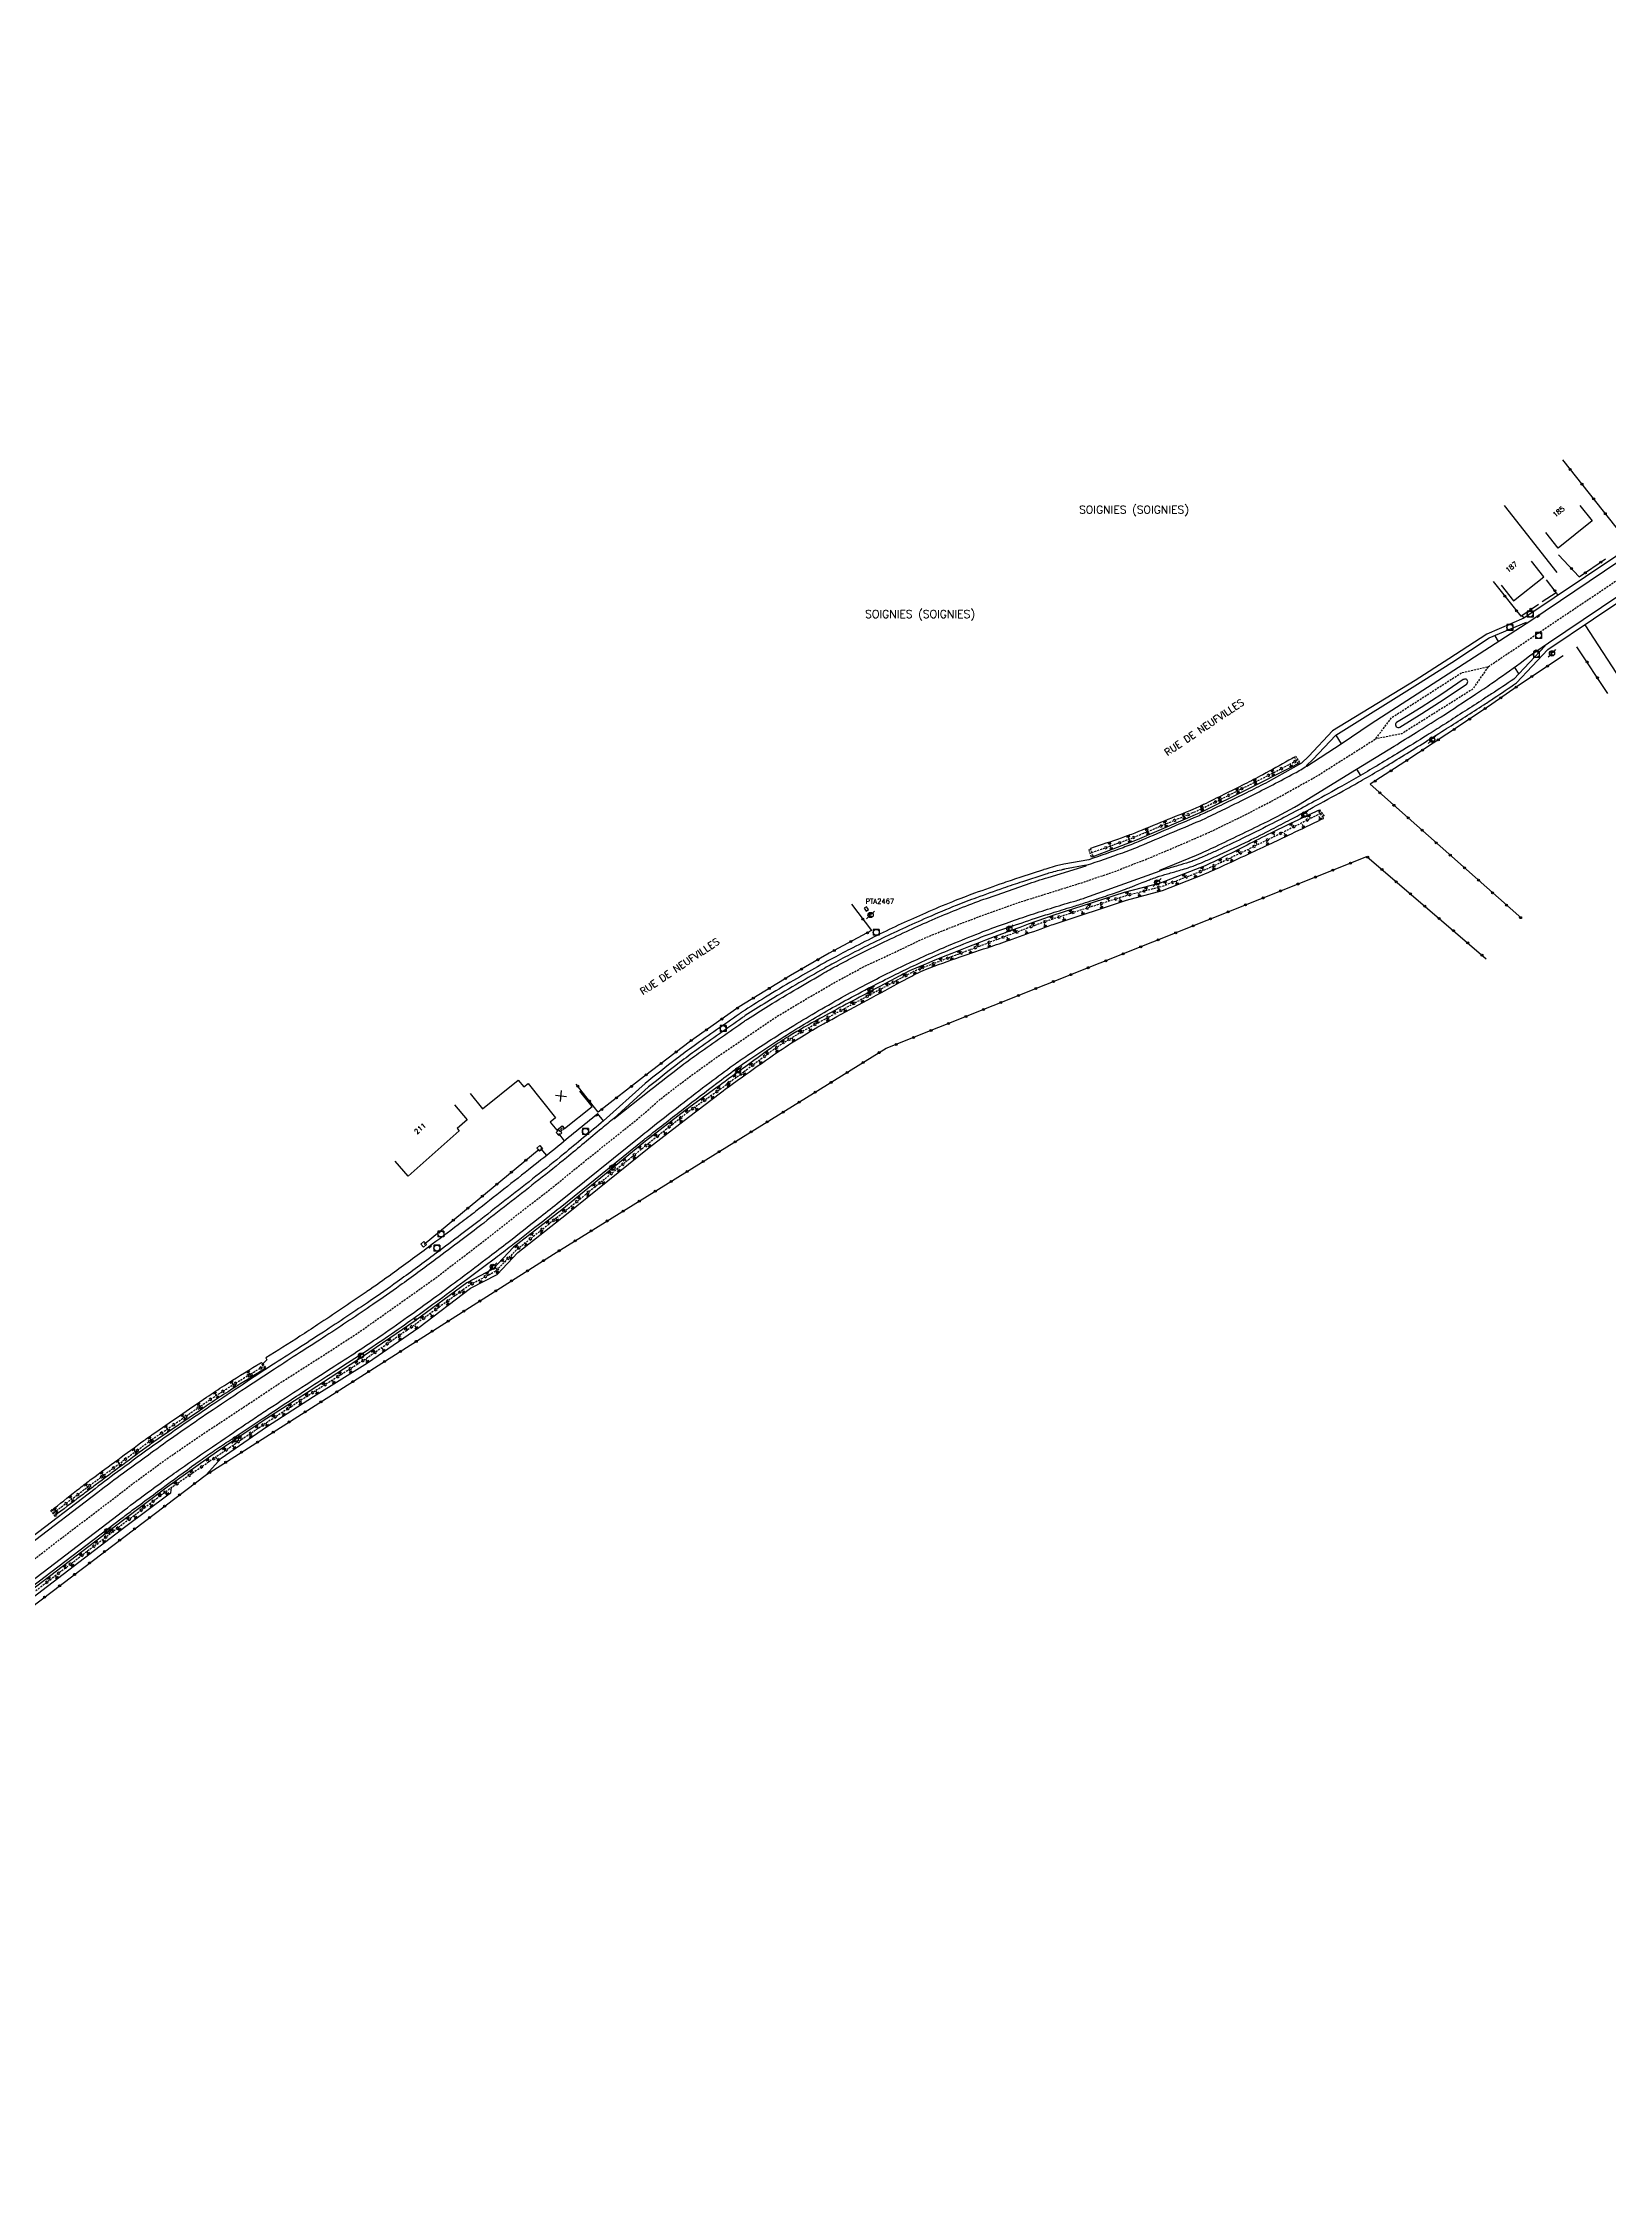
# Model space of a CAD drawing. Header units: millimetres. Extents: x 127028 to 128001, y 140339 to 141000.
# Drawn here: x 127251 to 127646, y 140339 to 140881 of the extents above; entities that cross this region are included whole.
import ezdxf
from ezdxf.enums import TextEntityAlignment as Align

# ---------------------------------------------------------------- set-up
doc = ezdxf.new("R2010")
doc.units = ezdxf.units.MM
doc.linetypes.add('DASHED', pattern=[0.75, 0.5, -0.25])
doc.layers.get('0').update_dxf_attribs({"linetype": 'CONTINUOUS'})
for name, color, linetype in [('W0001', 6, 'DASHED'), ('W0008', 7, 'CONTINUOUS'), ('W0100', 7, 'CONTINUOUS'), ('W0112', 1, 'DASHED'), ('W0211', 2, 'CONTINUOUS'), ('W0220', 5, 'DASHED'), ('W0322', 7, 'CONTINUOUS'), ('W0400', 7, 'CONTINUOUS'), ('W0420', 7, 'CONTINUOUS'), ('W0471', 7, 'CONTINUOUS'), ('W0851', 7, 'CONTINUOUS'), ('W0980', 7, 'CONTINUOUS'), ('W0984', 7, 'CONTINUOUS'), ('W0989', 7, 'CONTINUOUS'), ('W0991', 7, 'CONTINUOUS')]:
    doc.layers.add(name, color=color, linetype=linetype)
doc.styles.get("Standard").update_dxf_attribs({"font": 'romans.shx', "width": 0.85})

# ---------------------------------------------------------------- blocks, each defined once
blk = doc.blocks.new('t220o')
at = {"color": 0, "linetype": 'Continuous'}
for p, q in [((-0.25, 0.25), (0.25, 0.25)), ((-0.25, -0.25), (0.25, -0.25))]:
    blk.add_line(p, q, dxfattribs=at)
blk = doc.blocks.new('t322o')
at = {"color": 0, "linetype": 'Continuous'}
for radius in [0.25, 0.15]:
    blk.add_circle((0, 0), radius, dxfattribs=at)
blk = doc.blocks.new('t991o')
at = {"color": 0, "linetype": 'Continuous'}
for p, q in [((-1, 1), (1, -1)), ((-1, -1), (1, 1))]:
    blk.add_line(p, q, dxfattribs=at)
blk = doc.blocks.new('t211o')
at = {"color": 0, "linetype": 'Continuous'}
for p, q in [((-0.29, 0.5), (-0.29, 0)), ((0, 1), (0, 0)), ((0.29, 0.5), (0.29, 0))]:
    blk.add_line(p, q, dxfattribs=at)
blk = doc.blocks.new('T400')
for p, q in [((-0.15, 0.3), (0.15, 0.3)), ((-0.15, -0.25), (-0.15, 0.3)), ((-0.15, 0.15), (0.15, 0.15)), ((-0.15, 0), (0.15, 0)), ((0.15, 0.3), (0.15, -0.25)), ((-0.15, -0.15), (0.15, -0.15)), ((-0.15, -0.25), (-0.15, -0.3)), ((-0.15, -0.3), (0.15, -0.3)), ((0.15, -0.3), (0.15, -0.25))]:
    blk.add_line(p, q)
blk = doc.blocks.new('T420')
for p, q in [((0.75, 0.75), (-0.75, 0.75)), ((-0.75, 0.75), (-0.75, -0.75)), ((0.75, 0.75), (0.75, -0.75)), ((0.75, -0.75), (-0.75, -0.75))]:
    blk.add_line(p, q)
blk.add_ellipse((0, 0), major_axis=(-0.53, 0.53), ratio=1, start_param=3.926991, end_param=10.210176)
blk = doc.blocks.new('t112o')
at = {"color": 0, "linetype": 'Continuous'}
for p, q in [((-0.5, 0.5), (0.5, 0.5)), ((-0.5, -0.5), (-0.5, 0.5)), ((0.5, 0.5), (0.5, -0.5)), ((0.5, -0.5), (-0.5, -0.5))]:
    blk.add_line(p, q, dxfattribs=at)
blk = doc.blocks.new('T471')
for p, q in [((-0.333334, 0.333334), (-0.333334, -0.333334)), ((-0.333334, 0.333334), (0.333334, 0.333334)), ((-0.333334, 0), (0, 0)), ((0.500001, 0.500001), (1.000002, 1.000002)), ((-0.500001, -0.500001), (-1.000002, -1.000002)), ((-0.333334, -0.333334), (0.333334, -0.333334))]:
    blk.add_line(p, q)
blk.add_ellipse((0, 0), major_axis=(0.471405, 0.471405), ratio=1, start_param=5.4977871438, end_param=11.780972451)
blk = doc.blocks.new('T851')
for p, q in [((-0.25, -0.15), (0, 0.32)), ((0, 0.32), (0.25, -0.15)), ((-0.25, -0.15), (0.25, -0.15))]:
    blk.add_line(p, q)
for major_axis in [(-0.106, 0.106), (-0.0354, 0.0354), (-0.0236, 0.0236)]:
    blk.add_ellipse((0, 0), major_axis=major_axis, ratio=1, start_param=3.926991, end_param=10.210176)

msp = doc.modelspace()

# ---------------------------------------------------------------- linework, layer by layer
at = {"layer": 'W0001', "flags": 128}
for points in [[(127616, 140723.82), (127644.46, 140742.93), (127666.4, 140757.82), (127681.58, 140768), (127709.69, 140786.75), (127736.49, 140804.72), (127745.31, 140810.57), (127752.62, 140814.89), (127761.47, 140819.62), (127768.4, 140822.84), (127774.62, 140825.66), (127782.57, 140828.85), (127791.34, 140831.9), (127799.35, 140834.5), (127808.88, 140836.97), (127832.88, 140843.27), (127882.84, 140856.22), (127958.99, 140876.28)], [(127030.82, 140358.74), (127035.77, 140361.51), (127043.59, 140365.41), (127052.97, 140370.19), (127061.49, 140374.78), (127073.29, 140381.11), (127083.41, 140386.74), (127092.14, 140391.7), (127101.98, 140397.41), (127114.03, 140404.34), (127122.49, 140409.54), (127133.97, 140416.72), (127145.51, 140424.27), (127156.33, 140431.38), (127166.52, 140438.04), (127173.57, 140442.87), (127182.48, 140448.97), (127191.29, 140455.24), (127199.39, 140461.23), (127207.73, 140467.28), (127217.93, 140474.52), (127256.85, 140504.62), (127267.63, 140512.78), (127274.21, 140517.86), (127281.89, 140523.48), (127290.91, 140529.7), (127300.55, 140536.06), (127311.36, 140543.22), (127322.59, 140550.38), (127331.15, 140555.97), (127341.82, 140563.51), (127350.13, 140569.41), (127357.1, 140574.75), (127364.77, 140580.62), (127371.27, 140585.78), (127379.57, 140592.19), (127388.38, 140599.36), (127395.83, 140605.28), (127401.67, 140609.96), (127407.13, 140614.75), (127414.36, 140620.3), (127421.34, 140625.29), (127428.92, 140630.47), (127435.9, 140635.19), (127444.44, 140640.3), (127451.12, 140644.16), (127458.5, 140648.15), (127465.15, 140651.23), (127473.69, 140655.31), (127482.06, 140658.67), (127489.58, 140661.5), (127497.95, 140664.44), (127506.35, 140667.09), (127514.28, 140669.55), (127521.98, 140672.23), (127529.99, 140675.34), (127537.44, 140678.47), (127545.65, 140682.04), (127554.59, 140686.38), (127562.82, 140690.69), (127572.69, 140696.17), (127587.56, 140705.58), (127591.63, 140710.96), (127609.31, 140722.32), (127616, 140723.82), (127612.04, 140718.11), (127594.18, 140706.89), (127587.56, 140705.58)]]:
    msp.add_lwpolyline(points, dxfattribs=at)
at = {"layer": 'W0008', "flags": 128}
for points in [[(127958.44, 140881.3), (127918.28, 140870.9), (127862.93, 140856.52), (127814.54, 140843.99), (127806.28, 140841.81, 0.002605), (127804.74, 140841.4, 0.000946), (127800.55, 140840.24, 0.008923), (127795.94, 140838.87, 0.005688), (127788.82, 140836.52, 0.00622), (127783.69, 140834.69, 0.005986), (127778.41, 140832.67, 0.00598), (127772.86, 140830.38, 0.007583), (127768.52, 140828.45, 0.004699), (127764.77, 140826.68, 0.003336), (127759.54, 140824.1, 0.004635), (127754, 140821.25, 0.006166), (127749.86, 140819.02, 0.009438), (127744.18, 140815.71, 0.010887), (127739.36, 140812.63), (127717.59, 140798.08), (127673.03, 140768.22), (127648.22, 140751.6), (127624.96, 140736.1)], [(127514.47, 140673.67), (127509.06, 140672.66, 0.012601), (127508.19, 140672.48, 0.005593), (127506.23, 140671.98, 0.003738), (127504.61, 140671.54, 0.01093), (127504.06, 140671.38), (127498.39, 140669.52, 0.004696), (127493.51, 140667.87, 0.003386), (127486.78, 140665.47, 0.00906), (127481.69, 140663.52, 0.006265), (127474.42, 140660.46, 0.005306), (127468.12, 140657.64, 0.005699), (127462.31, 140654.89, 0.004858), (127456.12, 140651.79, 0.006156), (127451.28, 140649.24, 0.00445), (127447.44, 140647.1, 0.002719), (127441.19, 140643.51, 0.005435), (127433.84, 140639.13, 0.007272), (127428.43, 140635.71, 0.009172), (127427.65, 140635.18, 0.00062), (127416.18, 140627.07, 0.00964), (127411.86, 140623.88, 0.005186), (127404.03, 140617.72), (127395.24, 140609.75), (127395.28, 140609.69), (127404.59, 140617.06, -0.005131), (127412.41, 140623.13, -0.009671), (127416.65, 140626.23, -0.000563), (127428.21, 140634.32, -0.00836), (127429, 140634.85, -0.006287), (127434.28, 140638.19, -0.004592), (127441.62, 140642.6, -0.003236), (127448.3, 140646.48, -0.00605), (127451.92, 140648.49, -0.006839), (127456.02, 140650.64, -0.00427), (127462.67, 140653.93, -0.00444), (127469.13, 140656.99, -0.005039), (127474.87, 140659.57, -0.006978), (127481.01, 140662.16, -0.007051), (127487.16, 140664.55, -0.005175), (127487.93, 140664.83, -0.000348), (127499.41, 140668.83, -0.008661), (127504.87, 140670.63), (127514.51, 140673.5), (127514.47, 140673.67, 0.006442), (127523.76, 140676.86, 0.013527), (127528.12, 140678.56, 0.000917), (127543.25, 140684.94, 0.009477), (127544.7, 140685.59, 0.004187), (127549.58, 140687.94, 0.003108), (127556.11, 140691.19, 0.005932), (127567.13, 140696.93, 0.020787), (127570.18, 140698.73), (127578.9, 140704.38), (127586.47, 140709.49), (127626.74, 140735.5), (127648.98, 140750.46)], [(127231.79, 140480.46), (127270.06, 140509.67, -0.002911), (127276.45, 140514.49, -0.003605), (127281.66, 140518.32, -0.004228), (127285.85, 140521.3, -0.002216), (127293.92, 140526.87, -0.001091), (127302.37, 140532.62, -0.002687), (127305.82, 140534.94, -0.00132), (127309.16, 140537.14, -0.000527), (127317.55, 140542.62, -0.002433), (127324.79, 140547.29, 0.002768), (127331.16, 140551.4, 0.006017), (127336.65, 140555.08, 0.00439), (127344.07, 140560.29, 0.002642), (127350.53, 140564.96, 0.002832), (127356.51, 140569.38, 0.00175), (127363.85, 140574.92, 0.002704), (127368.57, 140578.54, 0.00172), (127376.24, 140584.54, 0.002809), (127380.91, 140588.26), (127402.05, 140605.3, -0.003135), (127404.04, 140606.89, -0.000785), (127412.06, 140613.17, -0.004243), (127419.49, 140618.86, -0.005423), (127425.39, 140623.21, -0.007512), (127428.98, 140625.72, -0.005169), (127434.3, 140629.23, -0.005635), (127439.87, 140632.74, -0.00508), (127446.13, 140636.49, -0.005848), (127452.73, 140640.27, -0.006413), (127458.84, 140643.55, -0.005464), (127464.29, 140646.33, -0.005422), (127469.85, 140649.01, -0.005586), (127475.57, 140651.61, -0.005591), (127481.34, 140654.08, -0.00639), (127488.44, 140656.92, -0.00771), (127494.38, 140659.1, -0.0036), (127499.88, 140660.98, -0.00357), (127505.46, 140662.8, -0.009428), (127511.28, 140664.53, 0.019031), (127514.14, 140665.45), (127533.14, 140672.31), (127533.1, 140672.42), (127542.31, 140676.22, 0.011314), (127547.22, 140678.45, 0.000547), (127559.34, 140684.3, 0.016936), (127568.14, 140688.94), (127582.76, 140697.93), (127592.28, 140703.78, 0.001518), (127597.83, 140707.21, 0.001385), (127603.89, 140711.01, 0.004558), (127604.11, 140711.15, 0.000116), (127612.78, 140716.84, 0.006308), (127616.93, 140719.65, 0.00362), (127624.06, 140724.67), (127626.41, 140726.59), (127631.23, 140729.84), (127653.37, 140744.75)], [(127232.48, 140479.54), (127270.78, 140508.66, -0.002699), (127273.65, 140510.82, -0.000911), (127282.18, 140517.13, -0.003293), (127290.82, 140523.42, -0.007794), (127294.53, 140526, -0.00132), (127298.35, 140528.55, -0.000628), (127306.42, 140533.89, -0.000131), (127313.25, 140538.4, -0.000182), (127318.15, 140541.63, -0.003219), (127324.36, 140545.66, 0.002732), (127331.68, 140550.4, 0.005065), (127338.33, 140554.86, 0.005173), (127344.76, 140559.36, 0.002725), (127350.26, 140563.34, 0.002074), (127357.42, 140568.64, 0.001289), (127365.38, 140574.59, 0.002573), (127369.33, 140577.61, 0.002594), (127376.19, 140582.94, 0.003226), (127381.65, 140587.29), (127402.92, 140604.46, -0.004371), (127403.99, 140605.31, -0.00053), (127412.87, 140612.21, -0.002157), (127421.24, 140618.65, -0.003852), (127425.97, 140622.19, -0.00978), (127428.81, 140624.2, -0.00468), (127434.85, 140628.22, -0.005791), (127441.22, 140632.27, -0.006619), (127446.88, 140635.67, -0.006175), (127452.67, 140638.95, -0.005307), (127459.48, 140642.61, -0.0043), (127465.21, 140645.54, -0.004937), (127470.24, 140648, -0.007459), (127475.82, 140650.57, -0.007085), (127481.78, 140653.09, -0.006768), (127489, 140655.92, -0.008362), (127494.92, 140658.04, -0.00227), (127501.72, 140660.31, -0.003801), (127505.79, 140661.61, -0.002096), (127511.01, 140663.21, 0.003308), (127514.31, 140664.24, 0.000892), (127517.06, 140665.11, 0.00333), (127517.8, 140665.35, 0.001618), (127518.85, 140665.71, 0.000751), (127521.12, 140666.5, 0.000723), (127523.07, 140667.17, 0.001712), (127523.89, 140667.46, 0.004001), (127525.03, 140667.88, 0.003514), (127526.32, 140668.37, 0.000391), (127526.94, 140668.62, 0.000145), (127528.63, 140669.29, 0.001011), (127529.68, 140669.7, -0.000968), (127530.77, 140670.13, -0.014655), (127532.25, 140670.67, -0.007941), (127535.04, 140671.53, -0.005072), (127536.54, 140671.96, 0.005159), (127538.01, 140672.37, 0.004354), (127539.7, 140672.88, 0.006223), (127540.87, 140673.27, 0.011861), (127542.12, 140673.72, 0.007329), (127544.11, 140674.54, 0.004084), (127545.51, 140675.15, 0.002069), (127548.27, 140676.4, 0.00562), (127555.44, 140679.78, 0.006692), (127561.39, 140682.77, 0.002984), (127566.1, 140685.24, 0.002148), (127572.6, 140688.75, 0.00179), (127580.32, 140692.99, 0.003477), (127584.27, 140695.22, 0.004195), (127589.13, 140698.06, 0.003995), (127594.18, 140701.12, 0.00151), (127599.38, 140704.35, 0.001403), (127604.96, 140707.86, 0.001224), (127605.46, 140708.17, 0.000064), (127614.88, 140714.2, 0.005128), (127617.5, 140715.92, 0.002372), (127623.1, 140719.72), (127631.09, 140728.13), (127654.14, 140743.62)], [(127624.46, 140736.74), (127624.96, 140736.1), (127615.63, 140732.03), (127606.04, 140725.84), (127597.52, 140720.37), (127576.65, 140707.65), (127570.73, 140701.21), (127568.87, 140699.44), (127560.43, 140694.77, -0.010016), (127555.59, 140692.28, -0.000394), (127545.21, 140687.22, -0.004029), (127544.19, 140686.74, -0.007674), (127542.58, 140686.02, -0.000833), (127527.65, 140679.63, -0.013135), (127523.81, 140678.12, -0.005928), (127515.19, 140675.08), (127508.88, 140673.92), (127506.98, 140673.5, 0.014182), (127505.88, 140673.2, 0.000263), (127503.77, 140672.57, 0.006267), (127503.69, 140672.55), (127498.01, 140670.69, 0.005144), (127493.62, 140669.2, 0.00309), (127486.34, 140666.61, 0.008388), (127480.74, 140664.47, 0.006792), (127473.92, 140661.62, 0.006123), (127467.82, 140658.88, 0.006088), (127461.75, 140655.97, 0.004227), (127455.54, 140652.84, 0.005312), (127450.64, 140650.26, 0.004325), (127446.62, 140648.03, 0.002877), (127440.61, 140644.6, 0.006226), (127433.5, 140640.36, 0.007448), (127427.66, 140636.65, 0.008376), (127426.85, 140636.1, 0.000595), (127415.49, 140628.08, 0.00985), (127411.08, 140624.83, 0.005344), (127403.13, 140618.58), (127392.66, 140609.15), (127391.18, 140610.94, -0.001864), (127380.48, 140602.2, -0.003437), (127374.63, 140597.53, -0.000063), (127360.3, 140586.24, -0.002531), (127359.95, 140585.96, -0.002651), (127355.94, 140582.91, -0.001428), (127348.46, 140577.3, -0.003336), (127339.27, 140570.54, -0.004884), (127332.92, 140566.03, -0.004188), (127332.42, 140565.69, -0.000176), (127320.52, 140557.71, -0.005078), (127316, 140554.75, -0.002686), (127307.38, 140549.28), (127307.65, 140548.85), (127306.66, 140547.84)], [(127630.37, 140729.07), (127622.46, 140720.67, -0.001046), (127616.85, 140716.96, -0.002207), (127614.18, 140715.22, -0.000048), (127604.86, 140709.2, -0.001539), (127604.57, 140709.02, -0.003162), (127600.62, 140706.54, -0.001791), (127593.6, 140702.23, -0.002319), (127588.53, 140699.17, -0.002464), (127583.72, 140696.33, -0.004355), (127579.08, 140693.68, -0.002938), (127572.15, 140689.85, -0.003369), (127566.54, 140686.85, -0.003327), (127560.82, 140683.87, -0.00476), (127553.88, 140680.42, -0.005395), (127547.7, 140677.49, -0.002534), (127545.09, 140676.31, -0.004494), (127543.61, 140675.66, -0.007891), (127541.67, 140674.87, -0.014408), (127540.59, 140674.48, -0.004799), (127540.47, 140674.44, -0.000205), (127537.74, 140673.61, -0.004296), (127535.94, 140673.09, -0.002775), (127533.14, 140672.31)], [(127392.66, 140609.15, -0.002945), (127382.56, 140600.75, -0.005978), (127375.58, 140595.15, -0.000071), (127361.67, 140584.27, -0.002234), (127361.24, 140583.94, -0.001756), (127355.9, 140579.87, -0.001504), (127349.64, 140575.16, -0.004446), (127340.53, 140568.49, -0.006047), (127333.75, 140563.73, -0.002707), (127327.85, 140559.75, -0.002708), (127321.92, 140555.83, -0.001959), (127315.28, 140551.54, 0.002052), (127308.93, 140547.43, 0.001801), (127301.75, 140542.71, 0.001553), (127293.45, 140537.17, 0.003686), (127286.11, 140532.16, 0.00384), (127279.14, 140527.25, 0.003392), (127270.74, 140521.14, 0.004353), (127264.26, 140516.27), (127246.85, 140502.96)], [(127395.2, 140609.76, -0.000881), (127392.18, 140607.23, -0.002586), (127383.3, 140599.85, -0.005978), (127376.29, 140594.23, -0.000071), (127362.38, 140583.36, -0.002234), (127361.94, 140583.02, -0.001756), (127356.6, 140578.95, -0.001504), (127350.33, 140574.24, -0.004446), (127341.21, 140567.55, -0.006047), (127334.41, 140562.78, -0.002707), (127328.5, 140558.79, -0.002708), (127322.55, 140554.86, -0.001959), (127315.91, 140550.57, 0.002052), (127309.57, 140546.46, 0.001801), (127302.39, 140541.74, 0.001553), (127294.09, 140536.21, 0.003686), (127286.77, 140531.21, 0.00384), (127279.82, 140526.3, 0.003392), (127271.43, 140520.2, 0.004353), (127264.96, 140515.35), (127247.55, 140502.04)]]:
    msp.add_lwpolyline(points, format="xyb", dxfattribs=at)
for points in [[(127633.45, 140747.62), (127620.07, 140764.5)], [(127633.14, 140742.56), (127633.58, 140741.8)], [(127570.18, 140698.73), (127570.13, 140698.9), (127571.69, 140700.42), (127577.51, 140706.54), (127598.15, 140719.37), (127606.79, 140724.85), (127616.26, 140731.06), (127625.63, 140735.02)], [(127617.66, 140731.61), (127618.54, 140730.21)], [(127640.37, 140734.37), (127650.6, 140718.73)], [(127622.65, 140723.65), (127623.77, 140721.94)], [(127577.51, 140706.54), (127578.9, 140704.38)], [(127582.76, 140697.93), (127583.72, 140696.33)], [(127382.82, 140604.13), (127381.35, 140605.93)], [(127376.75, 140602.18), (127378.22, 140600.38)]]:
    msp.add_lwpolyline(points, dxfattribs=at)
msp.add_lwpolyline([(127595.36, 140711.24), (127592.82, 140709.71, 0.176407), (127592.68, 140709.53, 0.088417), (127592.61, 140709.11, 0.127319), (127592.71, 140708.75, 0.150366), (127592.95, 140708.53, 0.112387), (127593.35, 140708.44, 0.139629), (127593.68, 140708.54), (127599.24, 140712.01), (127604.89, 140715.63), (127610.54, 140719.39, 0.146123), (127610.72, 140719.61, 0.092779), (127610.82, 140720.04, 0.159431), (127610.71, 140720.43, 0.182046), (127610.41, 140720.64, 0.092653), (127610, 140720.66, 0.118649), (127609.69, 140720.55), (127604.27, 140716.91), (127599.05, 140713.51)], format="xyb", close=True, dxfattribs=at)
at = {"layer": 'W0100', "flags": 128}
for points in [[(127639.16, 140764.53), (127642.27, 140760.61), (127633.64, 140753.78), (127630.54, 140757.69)], [(127619.27, 140744.39), (127622.37, 140740.47), (127630.03, 140746.53), (127626.93, 140750.45)], [(127358.95, 140616.09), (127362.07, 140612.18), (127371.11, 140619.39), (127372.51, 140617.72), (127373.65, 140618.58), (127380.5, 140609.93), (127379.14, 140608.86), (127380.82, 140606.77), (127382.19, 140607.91), (127382.77, 140607.2), (127389.78, 140612.74), (127386.68, 140616.66)], [(127354.99, 140613.22), (127358.25, 140609.44), (127355.65, 140607.19), (127356.19, 140606.59), (127343.32, 140595.22), (127340.01, 140598.97)]]:
    msp.add_lwpolyline(points, dxfattribs=at)
msp.add_lwpolyline([(127458.91, 140662.13), (127459.5, 140662.49), (127459.06, 140663.2), (127458.47, 140662.83)], close=True, dxfattribs=at)
at = {"layer": 'W0112', "flags": 128}
for points in [[(127568.08, 140699.27), (127567.11, 140701.05), (127567.43, 140701.22), (127568.4, 140699.45)], [(127573.39, 140687.68), (127574.58, 140686.04), (127574.29, 140685.83), (127573.1, 140687.47)], [(127515.85, 140675.73), (127515.21, 140677.64), (127515.59, 140677.77), (127516.23, 140675.86)], [(127307.38, 140546.8), (127306.66, 140547.84), (127306.39, 140547.65), (127307.12, 140546.62)], [(127254.27, 140509.27), (127253.07, 140510.85), (127253.35, 140511.06), (127254.55, 140509.48)]]:
    msp.add_lwpolyline(points, close=True, dxfattribs=at)
msp.add_lwpolyline([(127382.77, 140607.2), (127381.68, 140606.35), (127381.44, 140606.67), (127382.53, 140607.52)], dxfattribs=at)
at = {"layer": 'W0211', "flags": 128}
for points in [[(127567.11, 140701, -0.000908), (127565.67, 140700.18, -0.004129), (127559.08, 140696.53, -0.008883), (127554.46, 140694.12, -0.000564), (127544.11, 140688.98, -0.006189), (127543.16, 140688.52, -0.011951), (127541.6, 140687.84, -0.001271), (127526.75, 140681.82, -0.011708), (127523.35, 140680.55, -0.005195), (127515.58, 140677.93), (127515.59, 140677.77)], [(127573.1, 140687.47), (127573.05, 140687.48, 0.000253), (127572.37, 140687.17, 0.002667), (127565.22, 140683.81, 0.005554), (127561.14, 140681.82, 0.000936), (127555.1, 140678.76, -0.000861), (127548.55, 140675.45, -0.020127), (127543.17, 140673), (127533.16, 140669.19), (127524.11, 140666.84), (127506.1, 140660.96, 0.006182), (127504.2, 140660.31, 0.015875), (127469.93, 140647.03, 0.000984), (127465.42, 140644.67, 0.001003), (127459.79, 140641.7, 0.001036), (127453.07, 140638.12, 0.001187), (127447.22, 140634.97, 0.011897), (127439.49, 140630.53, 0.020325), (127435.13, 140627.65, 0.000305), (127434.77, 140627.39, 0.000013), (127426.46, 140621.37, 0.000246), (127421.32, 140617.64), (127413.25, 140611.78), (127403.23, 140604.03), (127382.11, 140586.68), (127369.87, 140577.27), (127364.7, 140571.73), (127358.15, 140568.28), (127345.11, 140558.69), (127332.03, 140549.73), (127318.57, 140540.99), (127306.74, 140533.4), (127294.91, 140525.47), (127282.47, 140516.65), (127271.18, 140508.15), (127232.84, 140478.94, -0.002903)], [(127292.41, 140519.87), (127296.06, 140523.97), (127307.58, 140531.86), (127319.43, 140539.55), (127333.06, 140548.07), (127346.02, 140556.98), (127359.08, 140566.93), (127365.75, 140570.38), (127371.03, 140575.91), (127383.28, 140585.59), (127404.14, 140602.4), (127414.09, 140610.1), (127422.18, 140616.25, -0.006745), (127427.38, 140620.03, -0.000257), (127435.56, 140625.8, -0.004035), (127436.09, 140626.16, -0.010808), (127442.6, 140630.39, -0.013052), (127448.16, 140633.63, -0.001023), (127451.51, 140635.46, -0.00039), (127460.32, 140640.24, -0.000802), (127469.5, 140645.19, -0.003726), (127471.48, 140646.24, -0.027924), (127473.97, 140647.35, -0.008177), (127482.71, 140650.55, -0.003011), (127490.53, 140653.2, 0.004425), (127495.84, 140655.03, 0.004454), (127503.12, 140657.67, -0.00925), (127506.64, 140658.91), (127524.68, 140664.89), (127533.76, 140667.3), (127543.89, 140671.29, 0.01205), (127549.36, 140673.69, 0.00008), (127556.25, 140676.9, 0.000094), (127562.07, 140679.63, 0.001896), (127566.3, 140681.63, 0.000923), (127573.94, 140685.28, 0.000061), (127574.44, 140685.52), (127574.29, 140685.83)], [(127253.47, 140510.94, -0.000231), (127253.95, 140511.33, -0.003075), (127260.38, 140516.44, -0.007601), (127263.44, 140518.77, -0.000341), (127276.58, 140528.44, -0.003812), (127277.76, 140529.3, -0.004188), (127278.71, 140529.96, -0.000292), (127292.41, 140539.36, -0.008437), (127296.95, 140542.36, -0.003675), (127305.1, 140547.47, -0.000515), (127306.25, 140548.17), (127306.66, 140547.84)], [(127307.12, 140546.62), (127307.08, 140546.53, 0.000561), (127305.79, 140545.74, 0.003466), (127297.83, 140540.77, 0.008006), (127293.25, 140537.75, 0.000338), (127279.32, 140528.27, 0.007944), (127278.74, 140527.85, 0.00189), (127277.98, 140527.3, 0.000104), (127264.33, 140517.17, 0.00184), (127261.32, 140514.91, 0.00075), (127254.8, 140509.98, 0.000047), (127254.39, 140509.67)], [(127215.25, 140465.69, -0.000023), (127198.39, 140453.58, -0.000641)], [(127201.73, 140454.02, 0.000022), (127216.32, 140464.31, 0.008782)]]:
    msp.add_lwpolyline(points, format="xyb", dxfattribs=at)
for points in [[(127516.23, 140675.87), (127527.43, 140680.17), (127543.88, 140687.26), (127555.22, 140692.89), (127566.46, 140698.56), (127568.03, 140699.35)], [(127233.84, 140477.62), (127272.07, 140506.83), (127282.67, 140514.72), (127283.41, 140515.27), (127283.6, 140516.55)]]:
    msp.add_lwpolyline(points, dxfattribs=at)
at = {"layer": 'W0220', "flags": 128}
for points in [[(127515.9, 140676.91, 0.004909), (127523.71, 140679.67, 0.0112), (127527.1, 140680.99, 0.001064), (127542.34, 140687.36, 0.013345), (127543.54, 140687.91, 0.00253), (127544.27, 140688.27, 0.000174), (127554.88, 140693.56, 0.003101), (127559.48, 140695.88, 0.001738), (127567.63, 140700.11)], [(127573.62, 140686.75, -0.001424), (127565.72, 140682.76, -0.002711), (127561.57, 140680.71, -0.000186), (127555.79, 140677.89, -0.000158), (127548.99, 140674.58, -0.016317), (127543.58, 140672.16), (127533.52, 140668.26), (127524.36, 140665.92), (127506.4, 140660.21, 0.010234), (127504.27, 140659.48, 0.002444), (127495.46, 140656.23, 0.00066), (127492.13, 140654.97, 0.000234), (127482.77, 140651.43, 0.002135), (127471.76, 140647.2, 0.025061), (127470.84, 140646.79, 0.004983), (127470.14, 140646.43, 0.00034), (127460, 140641, 0.000152), (127452.66, 140637.05, 0.000221), (127447.62, 140634.35, 0.011484), (127439.93, 140629.97, 0.019555), (127435.57, 140627.13, 0.007342), (127434.04, 140626, -0.001621), (127427.16, 140620.84, -0.004522), (127421.9, 140616.98), (127413.72, 140611.19), (127403.77, 140603.25), (127382.59, 140586.06), (127370.62, 140576.51), (127365.28, 140571.1), (127358.64, 140567.53), (127345.48, 140558.02), (127332.55, 140548.98), (127318.96, 140540.36), (127307.24, 140532.72), (127295.44, 140524.72), (127282.86, 140516.04), (127271.68, 140507.62), (127233.37, 140478.3, -0.002009), (127221.75, 140469.5, -0.003869), (127215.67, 140465.01, -0.00006), (127198.87, 140452.79, -0.003283), (127198.56, 140452.57, -0.000774), (127194.16, 140449.47, -0.000293), (127182.51, 140441.3, -0.000706), (127166.46, 140430.09, -0.005627), (127164.43, 140428.71, -0.004103), (127160.43, 140426.11, 0.001369), (127148.41, 140418.37, 0.000763), (127138.04, 140411.63, -0.001258), (127131.75, 140407.55, -0.006252), (127125.29, 140403.5, -0.003596), (127113.92, 140396.67, -0.001196), (127106.78, 140392.48, -0.000957), (127097.83, 140387.28, -0.001667), (127085.62, 140380.26, -0.00338), (127079.57, 140376.86, -0.004544), (127077.5, 140375.75, 0.000604), (127061.9, 140367.48, 0.003203), (127053.23, 140362.79, 0.001854), (127038.63, 140354.71)], [(127253.95, 140510.28, -0.001399), (127260.89, 140515.57, -0.003258), (127263.85, 140517.79, -0.000153), (127277.27, 140527.69, -0.00197), (127278.32, 140528.46, -0.006105), (127279.12, 140529.02, -0.000361), (127292.82, 140538.44, -0.010429), (127297.38, 140541.44, -0.005205), (127306.71, 140547.15)]]:
    msp.add_lwpolyline(points, format="xyb", dxfattribs=at)
at = {"layer": 'W0322', "flags": 128}
for points in [[(127651.47, 140755.01), (127634.82, 140776.02)], [(127633.75, 140752.07), (127639, 140746.5), (127645.65, 140751.04)], [(127617.26, 140745.36), (127624.21, 140736.58), (127628.66, 140739.62)], [(127629.65, 140740.25), (127633.14, 140742.56), (127630.72, 140745.72)], [(127634.9, 140726.59), (127624.18, 140719.44), (127616.07, 140713.77), (127605.56, 140706.74), (127594.92, 140699.83), (127586.23, 140694.12), (127624.48, 140660.2)], [(127646.2, 140717.08), (127638.38, 140728.85)], [(127051.94, 140339.45), (127053.9, 140348.61), (127179.74, 140437.35), (127199.27, 140450.99), (127234.9, 140476.32), (127292.41, 140519.87), (127380.02, 140575.47), (127380.02, 140575.47), (127464, 140627.46), (127585.36, 140675.89), (127615.5, 140650.07)], [(127455.21, 140663.86), (127460.27, 140657.18), (127449.61, 140651.46), (127439.86, 140645.89), (127426.92, 140637.93), (127414.58, 140629.3), (127402.95, 140620.42), (127391.32, 140611.31), (127385.69, 140618.43)], [(127347.38, 140578.03), (127376.41, 140601.97)]]:
    msp.add_lwpolyline(points, dxfattribs=at)

# ---------------------------------------------------------------- block references
at = {"layer": 'W0112'}
for p, rotation in [((127381.37, 140606.15), 42.93193734967798), ((127376.53, 140602.19), 39.53619818116999), ((127347.23, 140577.95), 40.53587320825677)]:
    msp.add_blockref('t112o', p, dxfattribs=dict(at, rotation=rotation))
at = {"layer": 'W0211'}
for p, rotation in [((127561.37, 140697.79), 208.859046778007), ((127566.31, 140698.48), 26.7630440646293), ((127552.91, 140691.74), 26.38599782606796), ((127552.51, 140693.15), 206.470781899234), ((127557.38, 140693.98), 26.76304406461065), ((127556.98, 140695.41), 207.5993529158839), ((127561.84, 140696.23), 26.76304406464418), ((127543.95, 140687.3), 26.38599782612019), ((127543.56, 140688.71), 205.5413431780607), ((127548.43, 140689.52), 26.38599782612019), ((127548.04, 140690.93), 206.4149170465476), ((127529.69, 140683.01), 201.9750377918967), ((127530.18, 140681.36), 23.32785153264686), ((127534.32, 140684.88), 202.0659433811422), ((127534.77, 140683.34), 23.32785153266549), ((127538.95, 140686.76), 202.1568489703675), ((127539.36, 140685.32), 23.32785153264686), ((127561.64, 140682.07), 206.5570906726706), ((127564.92, 140680.97), 25.35943076758184), ((127566.14, 140684.25), 205.3638660200906), ((127569.43, 140683.12), 25.58866855624478), ((127570.67, 140686.38), 204.9771197077), ((127573.68, 140685.16), 25.71357471719012), ((127520.32, 140679.5), 198.7700399315409), ((127520.89, 140677.66), 21.00207037263886), ((127525.04, 140681.16), 200.5649886646961), ((127525.56, 140679.45), 21.0020703726233), ((127552.72, 140677.56), 206.8584319778315), ((127555.86, 140676.72), 25.04491688465513), ((127557.18, 140679.82), 206.8562575650963), ((127560.39, 140678.84), 25.06129031934079), ((127539.05, 140671.43), 200.848221404576), ((127542.17, 140670.61), 21.50750209400769), ((127543.71, 140673.23), 202.5801951974651), ((127546.79, 140672.52), 23.72304305627522), ((127548.26, 140675.3), 206.4823529793685), ((127551.33, 140674.61), 25.03288139568674), ((127519.98, 140665.49), 198.075773479019), ((127523.2, 140664.4), 18.34666879318883), ((127524.74, 140667), 194.5957697973032), ((127528, 140665.77), 14.84989433068956), ((127529.58, 140668.26), 194.5957697973193), ((127532.83, 140667.05), 14.84989433068956), ((127534.37, 140669.66), 200.8482214045604), ((127537.52, 140668.78), 21.50750209402628), ((127505.72, 140660.83), 198.3594868565912), ((127508.96, 140659.68), 18.34666879319145), ((127510.47, 140662.39), 198.075773479019), ((127513.71, 140661.25), 18.34666879319145), ((127515.22, 140663.94), 198.075773479019), ((127518.45, 140662.83), 18.34666879318883), ((127491.62, 140655.73), 200.6931259160736), ((127494.82, 140654.67), 19.25126004310953), ((127496.3, 140657.47), 200.1982994487064), ((127499.53, 140656.35), 19.96251705852166), ((127501, 140659.18), 199.7034729813643), ((127504.23, 140658.07), 19.80008440334617), ((127475.94, 140648.1), 20.57194637244174), ((127477.66, 140650.25), 202.1776053181368), ((127480.63, 140649.82), 19.56521588692796), ((127482.3, 140652.11), 201.6827788508022), ((127485.36, 140651.46), 18.88791844090223), ((127486.95, 140653.94), 201.187952383432), ((127490.09, 140653.06), 18.46997240455482), ((127464.06, 140643.96), 207.7721920942621), ((127466.93, 140643.8), 28.29920473797428), ((127468.49, 140646.28), 207.5633823694758), ((127471.34, 140646.16), 27.45693434209081), ((127473.04, 140648.34), 202.6724317854691), ((127455.23, 140639.27), 208.1079994086163), ((127458.13, 140639.05), 28.45378707406477), ((127459.64, 140641.62), 207.9519491799929), ((127462.53, 140641.43), 28.38732481380574), ((127444.99, 140631.83), 30.45154937193383), ((127446.42, 140634.53), 208.7350074575188), ((127449.34, 140634.28), 28.67256395886231), ((127450.82, 140636.91), 208.2889364820625), ((127453.73, 140636.67), 28.49845033955262), ((127436.55, 140626.47), 34.0469655742863), ((127437.8, 140629.47), 212.9580704157055), ((127440.73, 140629.21), 32.45269218464173), ((127442.07, 140632.07), 210.2631597838838), ((127429.65, 140623.68), 215.9119835762511), ((127432.45, 140623.6), 35.17069950802122), ((127433.7, 140626.61), 215.9104978380978), ((127421.56, 140617.81), 215.9669399556129), ((127424.3, 140617.82), 36.1196503132087), ((127425.6, 140620.75), 215.9225191962809), ((127428.36, 140620.72), 35.20009663332137), ((127413.46, 140611.94), 215.9874613945869), ((127416.31, 140611.8), 37.24160635246481), ((127417.51, 140614.87), 215.9874613945869), ((127420.29, 140614.82), 37.24160635245659), ((127405.55, 140605.82), 217.7428495115621), ((127408.39, 140605.69), 37.76279116715317), ((127409.51, 140608.88), 217.7428495115855), ((127412.35, 140608.75), 37.76279116713999), ((127400.54, 140599.5), 38.85629308632698), ((127401.64, 140602.72), 219.4002405495575), ((127404.44, 140602.63), 37.76279116715317), ((127393.91, 140596.37), 219.400240549534), ((127396.65, 140596.36), 38.85629308634519), ((127397.77, 140599.54), 219.4002405495522), ((127386.19, 140590.02), 219.4002405495469), ((127388.87, 140590.09), 38.85629308634519), ((127390.05, 140593.2), 219.400240549534), ((127392.76, 140593.23), 38.85629308632698), ((127381.06, 140583.84), 38.34102648723966), ((127382.32, 140586.85), 219.4002405495469), ((127384.97, 140586.96), 38.85629308632698), ((127373.22, 140577.64), 38.34102648727617), ((127374.4, 140580.75), 217.5401236763598), ((127377.14, 140580.74), 38.34102648722141), ((127378.36, 140583.8), 217.540123676368), ((127366.94, 140574.14), 226.950246343275), ((127369.51, 140574.31), 46.30782933374382), ((127370.44, 140577.7), 217.5401236763913), ((127358.76, 140568.61), 207.7937548161989), ((127361.7, 140568.28), 27.29944518294386), ((127363.19, 140570.94), 207.7937548161763), ((127366.05, 140570.69), 46.30782933375588), ((127350.66, 140562.77), 216.3512222328498), ((127353.47, 140562.66), 37.32804146816302), ((127354.68, 140565.73), 216.3512222328448), ((127357.45, 140565.69), 37.3280414681447), ((127342.54, 140556.93), 214.3965623472201), ((127345.5, 140556.62), 34.48358691659302), ((127346.63, 140559.8), 216.3512222328264), ((127349.5, 140559.63), 37.3280414681447), ((127337.26, 140550.96), 34.48358691659774), ((127338.42, 140554.1), 214.3965623471878), ((127341.38, 140553.79), 34.48358691659774), ((127302.82, 140546.06), 211.8783736455663), ((127328.9, 140545.47), 32.02489884209409), ((127330.13, 140548.5), 212.9951707459015), ((127333.14, 140548.13), 34.48358691659774), ((127334.29, 140551.28), 214.3965623471969), ((127294.39, 140540.69), 213.5729911737793), ((127298.59, 140543.4), 212.3162921405097), ((127299.58, 140541.87), 32.22311037879126), ((127303.82, 140544.52), 31.79994504429165), ((127320.43, 140540.17), 32.02489884211266), ((127321.75, 140543.06), 212.9951707459015), ((127324.66, 140542.82), 32.02489884211266), ((127325.94, 140545.78), 212.995170745883), ((127290.25, 140537.88), 214.4302185322532), ((127291.23, 140536.38), 34.2443504675726), ((127295.37, 140539.17), 33.37884188340084), ((127312.03, 140534.75), 32.97592444614273), ((127313.34, 140537.64), 212.6835008496687), ((127316.22, 140537.47), 32.97592444612874), ((127317.55, 140540.34), 212.6835008496642), ((127282.01, 140532.22), 214.4705421619274), ((127282.96, 140530.75), 34.29025079255588), ((127286.13, 140535.05), 214.4503803471131), ((127287.1, 140533.56), 34.26730063014496), ((127303.7, 140529.21), 34.39479687403603), ((127304.95, 140532.2), 213.8631471229965), ((127307.83, 140532.02), 32.9759244461658), ((127309.14, 140534.94), 212.6835008496642), ((127273.85, 140526.44), 216.336313587927), ((127274.82, 140524.95), 36.56980827832621), ((127277.89, 140529.39), 215.3144605151815), ((127278.84, 140527.92), 35.8193209024254), ((127296.65, 140526.63), 213.863147122978), ((127299.58, 140526.38), 34.39479687403603), ((127300.8, 140529.42), 213.863147122978), ((127265.8, 140520.51), 216.3841993603128), ((127266.79, 140518.99), 36.58386648524043), ((127269.83, 140523.47), 216.3602564740967), ((127270.81, 140521.97), 36.57683738175803), ((127288.46, 140520.9), 215.3015479184212), ((127292.54, 140523.79), 215.3015479184164), ((127295.57, 140523.42), 48.31480563229164), ((127257.85, 140514.45), 218.4163444518366), ((127258.79, 140513), 37.0766326147086), ((127261.79, 140517.53), 217.3328375147127), ((127262.78, 140516.01), 36.80540173867517), ((127280.35, 140515.06), 216.9923974706615), ((127282.67, 140514.72), 36.65631105958781), ((127284.38, 140518.01), 215.3015479184348), ((127253.95, 140511.33), 218.8451051420823), ((127254.8, 140509.98), 37.1816892928175), ((127272.36, 140509.04), 216.9923974706748), ((127274.65, 140508.75), 36.65631105959278), ((127276.35, 140512.05), 216.9923974706381), ((127278.66, 140511.73), 36.65631105958781), ((127264.4, 140502.99), 217.3007437909984), ((127266.68, 140502.71), 37.3852342102041), ((127268.38, 140506.02), 217.3007437910034), ((127270.65, 140505.75), 37.38523421022241), ((127258.73, 140496.64), 37.38523421021736), ((127260.43, 140499.96), 217.3007437910116), ((127262.71, 140499.67), 37.38523421021736), ((127252.47, 140493.9), 217.3007437910167), ((127254.76, 140493.6), 37.38523421021229), ((127256.45, 140496.93), 217.3007437909801)]:
    msp.add_blockref('t211o', p, dxfattribs=dict(at, rotation=rotation))
at = {"layer": 'W0220'}
for p, rotation in [((127563.85, 140698.14), 27.43383069810201), ((127567.18, 140699.88), 27.59646174898302), ((127553.83, 140693.03), 26.50570515570465), ((127557.18, 140694.71), 26.86480642554239), ((127560.52, 140696.42), 27.271199647221), ((127543.76, 140688.02), 26.06360106482391), ((127547.12, 140689.69), 26.48048888566884), ((127550.47, 140691.36), 26.4930970206867), ((127529.95, 140682.17), 22.6333456455891), ((127533.41, 140683.62), 22.68869260634375), ((127536.87, 140685.06), 22.74403956709824), ((127540.32, 140686.52), 22.79938652785288), ((127563.57, 140681.69), 206.3243102536176), ((127566.93, 140683.37), 206.696096478783), ((127570.28, 140685.06), 206.834275987557), ((127519.45, 140678.14), 19.40531994806943), ((127522.98, 140679.4), 19.91476782282341), ((127526.48, 140680.73), 22.11910176603278), ((127553.47, 140676.76), 205.9698849877064), ((127556.84, 140678.4), 205.9899912444667), ((127560.21, 140680.04), 206.0147856356961), ((127539.76, 140670.68), 201.1795613864992), ((127543.26, 140672.03), 201.1795613864992), ((127546.71, 140673.51), 204.3552422775469), ((127550.09, 140675.11), 205.9518974356419), ((127521.88, 140665.13), 197.6489104530991), ((127525.47, 140666.21), 194.3264822068649), ((127529.11, 140667.13), 194.3264822068649), ((127532.74, 140668.06), 194.3264822068649), ((127536.26, 140669.33), 201.1795613864992), ((127507.59, 140660.59), 197.6489104530991), ((127511.16, 140661.72), 197.6489104530991), ((127514.73, 140662.86), 197.6489104530991), ((127518.31, 140664), 197.6489104530991), ((127489.97, 140654.16), 200.7180076216771), ((127493.48, 140655.48), 200.6442290350167), ((127496.99, 140656.8), 200.4567383464139), ((127500.51, 140658.1), 200.2331462807735), ((127504.03, 140659.39), 200.009554215133), ((127475.95, 140648.83), 201.0620662272083), ((127479.46, 140650.17), 200.9064688848159), ((127482.96, 140651.5), 200.7582621877271), ((127486.47, 140652.83), 200.7381349047021), ((127465.77, 140644.09), 208.1668246975121), ((127469.08, 140645.86), 208.1414296625366), ((127472.46, 140647.47), 201.2176635696007), ((127455.86, 140638.77), 208.2307791369143), ((127459.16, 140640.55), 208.2151309804997), ((127462.47, 140642.32), 208.1922197324875), ((127445.95, 140633.44), 208.8617068199295), ((127449.25, 140635.22), 208.2802560225967), ((127452.55, 140637), 208.2469820050768), ((127436.31, 140627.64), 214.6325658332354), ((127439.46, 140629.69), 211.4014255566756), ((127442.69, 140631.59), 209.976713371827), ((127430.29, 140623.18), 216.8892843849296), ((127433.29, 140625.43), 217.0511681278259), ((127421.23, 140616.51), 215.3467085991452), ((127424.27, 140618.7), 216.1499940175123), ((127427.29, 140620.93), 216.7274006420333), ((127415.11, 140612.17), 215.3467085991452), ((127418.17, 140614.34), 215.3467085991452), ((127409.19, 140607.57), 218.5740700080308), ((127412.12, 140609.91), 218.5740700080308), ((127400.42, 140600.53), 219.0506033503513), ((127403.33, 140602.89), 219.0506033503513), ((127406.26, 140605.23), 218.5740700080308), ((127394.59, 140595.8), 219.0506033503513), ((127397.51, 140598.17), 219.0506033503513), ((127388.77, 140591.08), 219.0506033503513), ((127391.68, 140593.44), 219.0506033503513), ((127380.02, 140584.01), 218.5954098039661), ((127382.94, 140586.35), 219.0506033503513), ((127385.86, 140588.72), 219.0506033503513), ((127374.15, 140579.33), 218.5954098039661), ((127377.08, 140581.67), 218.5954098039661), ((127368.53, 140574.39), 225.3838951763351), ((127371.22, 140576.99), 218.5954098039661), ((127359.44, 140567.96), 208.2506779135148), ((127362.75, 140569.74), 208.2506779135148), ((127365.89, 140571.72), 225.3838951763351), ((127353.3, 140563.67), 215.8519818880875), ((127356.34, 140565.87), 215.8519818880875), ((127344.17, 140557.1), 214.9755407146601), ((127347.22, 140559.28), 215.8519818880875), ((127350.26, 140561.48), 215.8519818880875), ((127338.02, 140552.8), 214.9755407146601), ((127341.1, 140554.95), 214.9755407146601), ((127306.14, 140546.81), 30.95975044497623), ((127328.69, 140546.53), 212.3746582638854), ((127331.86, 140548.54), 212.3746582638854), ((127334.95, 140550.65), 214.9755407146601), ((127296.56, 140540.92), 32.50493903328842), ((127299.74, 140542.91), 31.77717581393591), ((127302.94, 140544.87), 31.36846312945607), ((127319.19, 140540.5), 212.3746582638854), ((127322.36, 140542.51), 212.3746582638854), ((127325.52, 140544.52), 212.3746582638854), ((127290.34, 140536.74), 34.48520639043311), ((127293.43, 140538.86), 34.14591344708158), ((127312.9, 140536.41), 213.0828630826802), ((127316.04, 140538.46), 213.0828630826802), ((127281.07, 140530.36), 34.54126169848295), ((127284.15, 140532.49), 34.52257659579967), ((127287.24, 140534.61), 34.50389149311639), ((127303.52, 140530.2), 214.1756448544673), ((127306.63, 140532.31), 214.1756448544673), ((127309.76, 140534.37), 213.0828630826802), ((127274.97, 140525.99), 36.40970212086761), ((127277.99, 140528.22), 36.09306701050452), ((127297.32, 140525.99), 214.1756448544673), ((127300.42, 140528.09), 214.1756448544673), ((127265.92, 140519.32), 36.43330533696727), ((127268.93, 140521.54), 36.42543759826737), ((127271.95, 140523.77), 36.4175698595675), ((127288.05, 140519.62), 214.5878292663346), ((127291.14, 140521.74), 214.5878292663346), ((127294.22, 140523.87), 214.5878292663346), ((127259.91, 140514.83), 37.23044852049608), ((127262.9, 140517.09), 36.67701886017871), ((127281.9, 140515.32), 216.9701831437397), ((127284.96, 140517.49), 214.5878292663346), ((127256.92, 140512.56), 37.36825943920208), ((127272.91, 140508.55), 216.9701831437397), ((127275.91, 140510.81), 216.9701831437397), ((127278.91, 140513.06), 216.9701831437397), ((127266.95, 140504), 217.4282450608526), ((127269.93, 140506.28), 217.4282450608526), ((127258.02, 140497.17), 217.4282450608526), ((127261, 140499.44), 217.4282450608526), ((127263.97, 140501.72), 217.4282450608526), ((127252.06, 140492.61), 217.4282450608526), ((127255.04, 140494.89), 217.4282450608526)]:
    msp.add_blockref('t220o', p, dxfattribs=dict(at, rotation=rotation))
at = {"layer": 'W0322'}
for p, rotation in [((127636.72, 140773.62), 128.3963437345272), ((127639.67, 140769.9), 128.3963437345272), ((127642.62, 140766.18), 128.3963437345272), ((127645.57, 140762.45), 128.3963437345272), ((127637.01, 140748.62), 313.2691121361181), ((127640.52, 140747.54), 34.31115325661659), ((127644.45, 140750.22), 34.31115325661659), ((127620.21, 140741.63), 308.358299550415), ((127632.79, 140743.01), 127.4231844451492), ((127623.16, 140737.91), 308.358299550415), ((127626.73, 140738.31), 34.36314800527078), ((127640.95, 140725), 123.5976421413508), ((127626.99, 140721.32), 213.6958861046762), ((127630.94, 140723.95), 213.6958861046762), ((127643.58, 140721.04), 123.5976421413508), ((127619.16, 140715.94), 214.9426901037035), ((127623.06, 140718.66), 214.9426901037035), ((127611.31, 140710.59), 213.808452562527), ((127615.26, 140713.23), 213.808452562527), ((127603.4, 140705.33), 212.9966173478882), ((127607.37, 140707.95), 213.808452562527), ((127591.46, 140697.55), 213.3239696429139), ((127595.43, 140700.16), 212.9966173478882), ((127599.41, 140702.75), 212.9966173478882), ((127587.49, 140694.94), 213.3239696429139), ((127588.66, 140691.97), 318.4292936191885), ((127592.21, 140688.81), 318.4292936191885), ((127595.76, 140685.66), 318.4292936191885), ((127599.32, 140682.51), 318.4292936191885), ((127602.87, 140679.36), 318.4292936191885), ((127606.43, 140676.21), 318.4292936191885), ((127572.38, 140670.71), 21.75404948000087), ((127576.79, 140672.47), 21.75404948000087), ((127581.21, 140674.23), 21.75404948000087), ((127585.57, 140675.71), 319.407527197302), ((127589.18, 140672.62), 319.407527197302), ((127609.98, 140673.05), 318.4292936191885), ((127559.15, 140665.42), 21.75404948000087), ((127563.56, 140667.19), 21.75404948000087), ((127567.97, 140668.95), 21.75404948000087), ((127592.78, 140669.53), 319.407527197302), ((127596.39, 140666.44), 319.407527197302), ((127613.53, 140669.9), 318.4292936191885), ((127617.09, 140666.75), 318.4292936191885), ((127458.08, 140660.07), 307.1995177543469), ((127545.91, 140660.14), 21.75404948000087), ((127550.32, 140661.9), 21.75404948000087), ((127554.73, 140663.66), 21.75404948000087), ((127600, 140663.35), 319.407527197302), ((127603.61, 140660.26), 319.407527197302), ((127620.64, 140663.6), 318.4292936191885), ((127624.19, 140660.45), 318.4292936191885), ((127455.1, 140654.41), 208.1826177639144), ((127459.29, 140656.65), 208.1826177639144), ((127532.68, 140654.86), 21.75404948000087), ((127537.09, 140656.62), 21.75404948000087), ((127541.5, 140658.38), 21.75404948000087), ((127607.21, 140657.17), 319.407527197302), ((127446.77, 140649.84), 209.7514536782225), ((127450.91, 140652.16), 208.1826177639144), ((127519.44, 140649.58), 21.75404948000087), ((127523.85, 140651.34), 21.75404948000087), ((127528.26, 140653.1), 21.75404948000087), ((127610.82, 140654.08), 319.407527197302), ((127614.43, 140650.98), 319.407527197302), ((127438.55, 140645.08), 211.6064141874675), ((127442.65, 140647.48), 209.7514536782225), ((127506.21, 140644.3), 21.75404948000087), ((127510.62, 140646.06), 21.75404948000087), ((127515.03, 140647.82), 21.75404948000087), ((127430.46, 140640.11), 211.6064141874675), ((127434.5, 140642.6), 211.6064141874675), ((127492.97, 140639.02), 21.75404948000087), ((127497.38, 140640.78), 21.75404948000087), ((127501.79, 140642.54), 21.75404948000087), ((127422.54, 140634.86), 214.9815774089842), ((127426.43, 140637.59), 214.9815774089842), ((127479.74, 140633.74), 21.75404948000087), ((127484.15, 140635.5), 21.75404948000087), ((127488.56, 140637.26), 21.75404948000087), ((127414.76, 140629.42), 214.9815774089842), ((127418.65, 140632.14), 214.9815774089842), ((127466.5, 140628.46), 21.75404948000087), ((127470.91, 140630.22), 21.75404948000087), ((127475.32, 140631.98), 21.75404948000087), ((127407.2, 140623.66), 217.3419217189186), ((127410.98, 140626.54), 217.3419217189186), ((127458.21, 140623.87), 31.75631970744165), ((127462.25, 140626.37), 31.75631970744165), ((127386.13, 140617.88), 128.3072667359432), ((127399.68, 140617.86), 218.0881148555055), ((127403.42, 140620.78), 217.3419217189186), ((127446.09, 140616.37), 31.75631970744165), ((127450.13, 140618.87), 31.75631970744165), ((127454.17, 140621.37), 31.75631970744165), ((127389.07, 140614.16), 128.3072667359432), ((127392.2, 140612), 218.0881148555055), ((127395.94, 140614.93), 218.0881148555055), ((127438.02, 140611.37), 31.75631970744165), ((127442.06, 140613.87), 31.75631970744165), ((127429.94, 140606.37), 31.75631970744165), ((127433.98, 140608.87), 31.75631970744165), ((127421.86, 140601.37), 31.75631970744165), ((127425.9, 140603.87), 31.75631970744165), ((127369.37, 140596.17), 39.51115529479773), ((127373.03, 140599.19), 39.51115529479773), ((127413.78, 140596.37), 31.75631970744165), ((127417.82, 140598.87), 31.75631970744165), ((127362.04, 140590.12), 39.51115529479773), ((127365.7, 140593.14), 39.51115529479773), ((127405.71, 140591.37), 31.75631970744165), ((127409.74, 140593.87), 31.75631970744165), ((127354.71, 140584.08), 39.51115529479773), ((127358.37, 140587.1), 39.51115529479773), ((127393.59, 140583.87), 31.75631970744165), ((127397.63, 140586.37), 31.75631970744165), ((127401.67, 140588.87), 31.75631970744165), ((127351.05, 140581.05), 39.51115529479773), ((127385.51, 140578.87), 31.75631970744165), ((127389.55, 140581.37), 31.75631970744165), ((127377.45, 140573.85), 32.40138080822341), ((127381.47, 140576.37), 31.75631970744165), ((127369.43, 140568.76), 32.40138080822341), ((127373.44, 140571.3), 32.40138080822341), ((127361.41, 140563.66), 32.40138080822341), ((127365.42, 140566.21), 32.40138080822341), ((127353.39, 140558.57), 32.40138080822341), ((127357.4, 140561.12), 32.40138080822341), ((127345.37, 140553.48), 32.40138080822341), ((127349.38, 140556.03), 32.40138080822341), ((127333.34, 140545.85), 32.40138080822341), ((127337.35, 140548.39), 32.40138080822341), ((127341.36, 140550.94), 32.40138080822341), ((127325.32, 140540.76), 32.40138080822341), ((127329.33, 140543.3), 32.40138080822341), ((127317.29, 140535.67), 32.40138080822341), ((127321.3, 140538.21), 32.40138080822341), ((127309.27, 140530.58), 32.40138080822341), ((127313.28, 140533.12), 32.40138080822341), ((127301.25, 140525.49), 32.40138080822341), ((127305.26, 140528.03), 32.40138080822341), ((127293.23, 140520.39), 32.40138080822341), ((127297.24, 140522.94), 32.40138080822341), ((127285.61, 140514.73), 37.13720235388326), ((127289.4, 140517.59), 37.13720235388326), ((127278.04, 140508.99), 37.13720235388326), ((127281.83, 140511.86), 37.13720235388326), ((127270.47, 140503.25), 37.13720235388326), ((127274.25, 140506.12), 37.13720235388326), ((127262.89, 140497.52), 37.13720235388326), ((127266.68, 140500.39), 37.13720235388326), ((127255.32, 140491.78), 37.13720235388326), ((127259.11, 140494.65), 37.13720235388326), ((127251.53, 140488.92), 37.13720235388326)]:
    msp.add_blockref('t322o', p, dxfattribs=dict(at, rotation=rotation))
at = {"layer": 'W0400'}
for p, rotation in [((127628.61, 140736.58), 303.92278751812), ((127627.85, 140727.74), 303.964902045997), ((127391.04, 140610.63), 129.4466229832159), ((127348.79, 140577.36), 306.7217718717986)]:
    msp.add_blockref('T400', p, dxfattribs=dict(at, rotation=rotation))
at = {"layer": 'W0420'}
for p in [(127626.59, 140737.1), (127621.47, 140733.74), (127628.72, 140731.7), (127628.15, 140726.88), (127461.5, 140656.74), (127422.83, 140632.45), (127388.06, 140606.49), (127351.59, 140580.59), (127350.57, 140577.03)]:
    msp.add_blockref('T420', p, dxfattribs=at)
at = {"layer": 'W0471'}
for p in [(127632.11, 140727.18), (127601.85, 140705.41), (127569.57, 140686.48), (127532.41, 140669.34), (127460.07, 140661.12), (127495.1, 140657.65), (127460.04, 140642.23), (127426.58, 140621.89), (127394.87, 140597.32), (127364.69, 140572.29), (127331.4, 140549.84), (127299.76, 140528.72), (127267.35, 140505.56)]:
    msp.add_blockref('T471', p, dxfattribs=at)
at = {"layer": 'W0851'}
msp.add_blockref('T851', (127345.15, 140558.96), dxfattribs=at)
at = {"layer": 'W0991', "rotation": 38.30726673590204}
msp.add_blockref('t991o', (127381.9, 140615.43), dxfattribs=at)

# ---------------------------------------------------------------- texts
at = {"layer": 'W0980'}
for p in [(127526.58, 140763.32), (127472.57, 140736.96)]:
    msp.add_text('SOIGNIES (SOIGNIES)', height=2, dxfattribs=at).set_placement(p, align=Align.MIDDLE)
at = {"layer": 'W0984'}
msp.add_text('PTA2467', height=1.25, dxfattribs=at).set_placement((127462.4, 140664.6), align=Align.MIDDLE)
at = {"layer": 'W0989'}
for p in [(127544.28, 140708.52), (127411.87, 140648.15)]:
    msp.add_text('RUE DE NEUFVILLES', height=1.75, rotation=33.9228, dxfattribs=at).set_placement(p, align=Align.MIDDLE)
at = {"layer": 'W0991'}
for s, rotation, p in [('185', 38.3583, (127633.79, 140762.95)), ('187', 38.3583, (127621.86, 140748.99)), ('211', 41.4498, (127346.32, 140607.21))]:
    msp.add_text(s, height=1.25, rotation=rotation, dxfattribs=at).set_placement(p, align=Align.MIDDLE)

doc.saveas('drawing.dxf')
